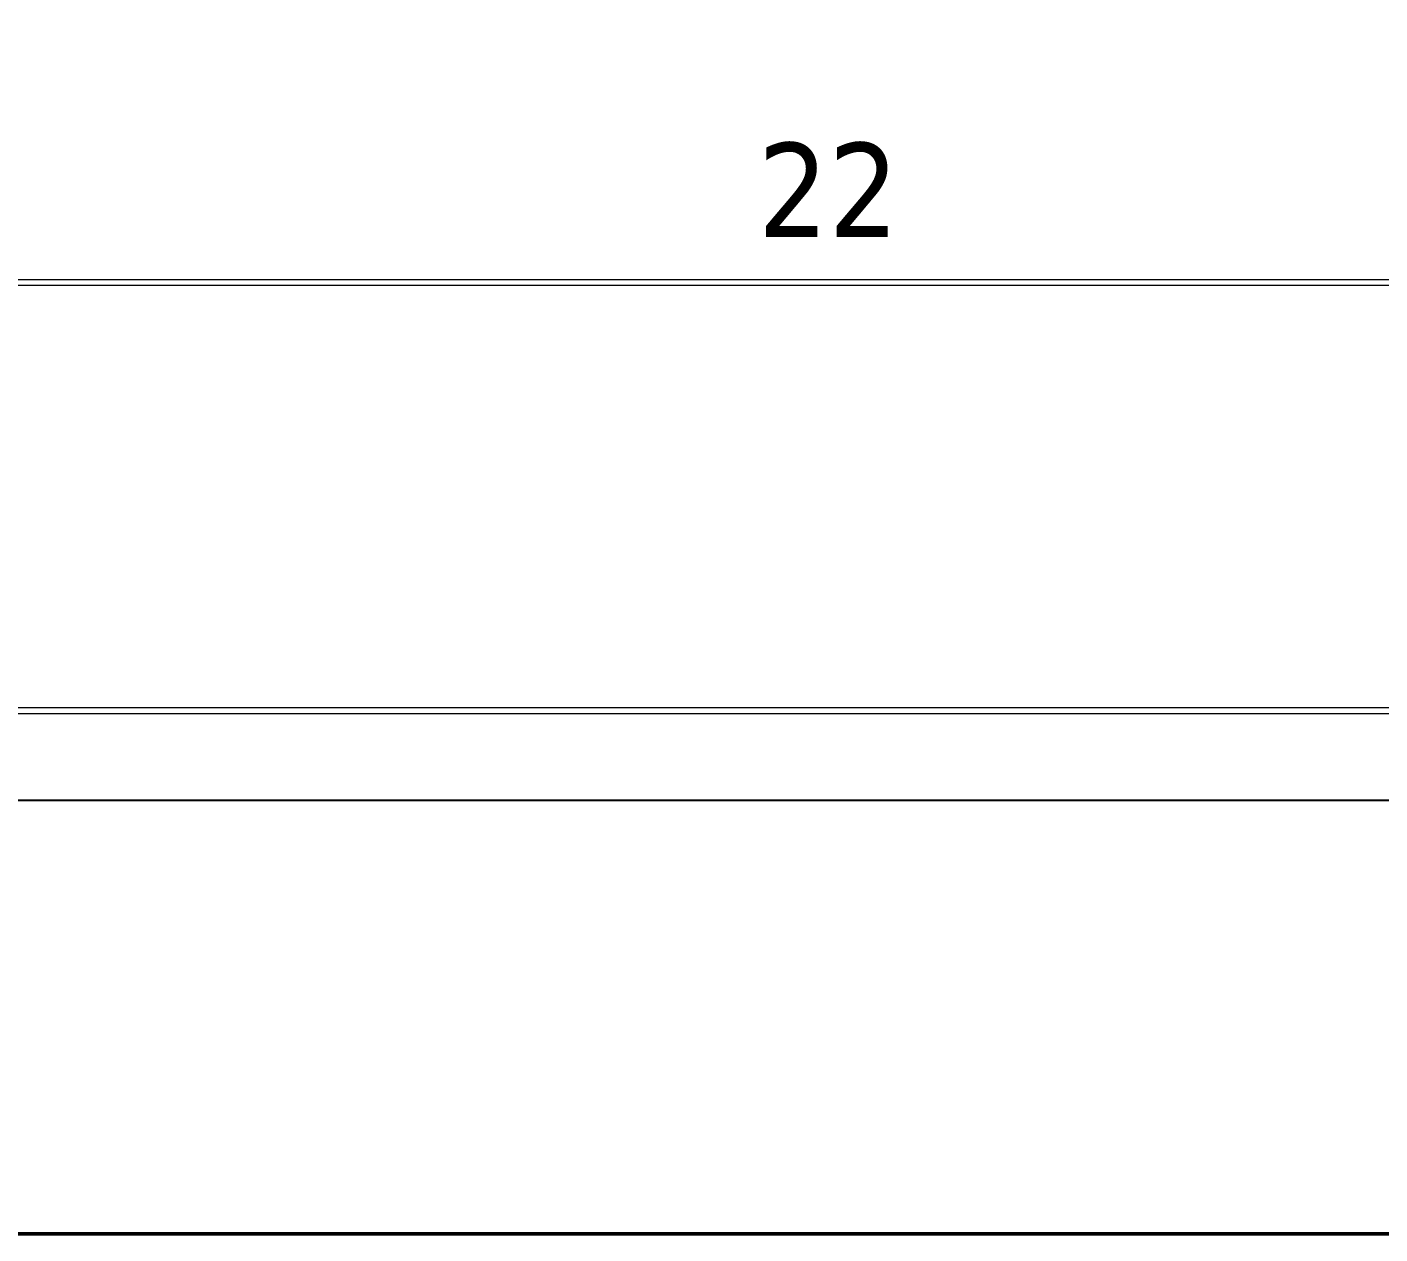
# Model space of a CAD drawing. Header units: millimetres. Extents: x 0 to 1680, y 0 to 1188.
# Drawn here: x 850.6 to 944.1, y 173 to 256.5 of the extents above; entities that cross this region are included whole.
import ezdxf
from ezdxf.enums import TextEntityAlignment as Align

# ---------------------------------------------------------------- set-up
doc = ezdxf.new("R2010")
doc.units = ezdxf.units.MM
for name, color, linetype, lineweight in [('EPLAN100', 7, 'Continuous', 13), ('EPLAN310', 5, 'Continuous', 5), ('EPLAN400', 5, 'Continuous', 9), ('EPLAN440', 73, 'Continuous', 9), ('EPLAN493', 5, 'Continuous', 5), ('EPLAN500', 7, 'Continuous', 9), ('EPLAN501', 7, 'Continuous', 9), ('EPLAN502', 7, 'Continuous', 9), ('EPLAN503', 7, 'Continuous', 9), ('EPLAN504', 7, 'Continuous', 9)]:
    doc.layers.add(name, color=color, linetype=linetype, lineweight=lineweight)
doc.styles.add('Tahoma', font='')
doc.styles.get('Tahoma').set_extended_font_data('Tahoma')

# ---------------------------------------------------------------- blocks, each defined once
blk = doc.blocks.new('EPLSYM_LibrarySPECIAL_Symbol12_Variant0_Placement8_40')
at = {"layer": 'EPLAN493', "color": 5, "style": 'Tahoma'}
blk.add_attdef('17_20450', text='', height=6.502, dxfattribs=at).set_placement((0, -21.6), align=Align.BOTTOM_CENTER)
blk = doc.blocks.new('EPLSYM_LibrarySPECIAL_Symbol11_Variant0_Placement8')
at = {"layer": 'EPLAN310', "lineweight": 25, "ltscale": 16}
blk.add_lwpolyline([(0, -390), (250, -390), (250, 0), (0, 0)], close=True, dxfattribs=at)
at = {"layer": 'EPLAN400', "color": 5, "style": 'Tahoma'}
blk.add_attdef('17_20010', text='', height=2.2575, dxfattribs=at).set_placement((-1.5, -0.9515), align=Align.TOP_RIGHT)
at = {"layer": 'EPLAN440', "color": 73, "style": 'Tahoma'}
blk.add_attdef('17_20300', text='', height=1.6254, dxfattribs=at).set_placement((-1.5, -4.57508), align=Align.TOP_RIGHT)
at = {"layer": 'EPLAN500', "color": 7, "style": 'Tahoma'}
blk.add_attdef('17_20027', text='', height=1.6254, dxfattribs=at).set_placement((-1.5, -7.27508), align=Align.TOP_RIGHT)
at = {"layer": 'EPLAN501', "color": 7, "style": 'Tahoma'}
blk.add_attdef('17_20011', text='', height=1.6254, dxfattribs=at).set_placement((-1.5, -12.67508), align=Align.TOP_RIGHT)
at = {"layer": 'EPLAN502', "color": 7, "style": 'Tahoma'}
blk.add_attdef('17_20025', text='', height=1.6254, dxfattribs=at).set_placement((-1.5, -15.37508), align=Align.TOP_RIGHT)
at = {"layer": 'EPLAN503', "color": 7, "style": 'Tahoma'}
blk.add_attdef('17_20024', text='', height=1.6254, dxfattribs=at).set_placement((-1.5, -18.07508), align=Align.TOP_RIGHT)
at = {"layer": 'EPLAN504', "color": 7, "style": 'Tahoma'}
blk.add_attdef('17_20901[1]', text='', height=1.6254, dxfattribs=at).set_placement((-1.5, -9.97508), align=Align.TOP_RIGHT)

msp = doc.modelspace()

# ---------------------------------------------------------------- linework, layer by layer
at = {"layer": 'EPLAN100', "lineweight": 0, "ltscale": 4}
for p, q in [((816, 238.6), (996, 238.6)), ((816, 209.4), (996, 209.4)), ((816, 209), (996, 209))]:
    msp.add_line(p, q, dxfattribs=at)
at = {"layer": 'EPLAN100', "lineweight": 50, "ltscale": 16}
msp.add_lwpolyline([(757, 173), (1057, 173), (1057, 623), (757, 623)], close=True, dxfattribs=at)
at = {"layer": 'EPLAN100', "lineweight": 0, "ltscale": 4}
msp.add_lwpolyline([(816, 209), (816, 239), (996, 239)], dxfattribs=at)

# ---------------------------------------------------------------- block references
msp.add_blockref('EPLSYM_LibrarySPECIAL_Symbol11_Variant0_Placement8', (782, 593))
ref = msp.add_blockref('EPLSYM_LibrarySPECIAL_Symbol12_Variant0_Placement8_40', (816, 239))
ref.add_attrib('17_20450', '22', dxfattribs={"layer": 'EPLAN493', "color": 5, "height": 6.5016, "style": 'Tahoma'}).set_placement((906, 240), align=Align.BOTTOM_CENTER)

doc.saveas('drawing.dxf')
